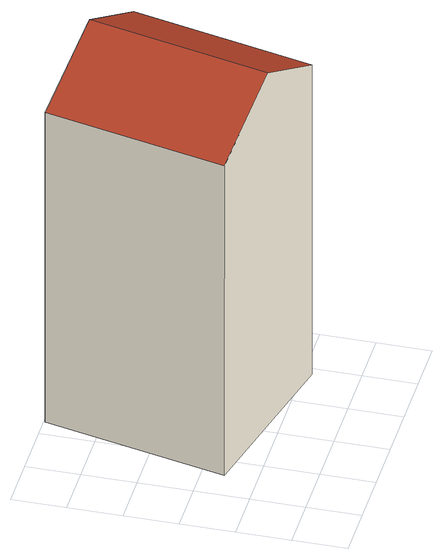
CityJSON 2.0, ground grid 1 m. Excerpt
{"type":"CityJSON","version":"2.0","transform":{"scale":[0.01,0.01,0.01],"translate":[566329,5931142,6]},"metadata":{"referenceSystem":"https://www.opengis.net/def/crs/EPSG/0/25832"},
"CityObjects":{
"building1":{"type":"Building","attributes":{"Grundfläche 2D":"11.602167","Grundhöhe NN":"6.394"},"geometry":[{"type":"Solid","lod":"3","boundaries":[[[[0,1,2,3]],[[4,1,0,5]],[[3,2,6,7]],[[5,0,3,7,8]],[[4,5,8,9]],[[6,2,1,4,9]],[[8,7,6,9]]]],"semantics":{"surfaces":[{"type":"RoofSurface"},{"type":"WallSurface"},{"type":"GroundSurface"}],"values":[[0,0,1,1,1,1,2]]}}]}
},
"vertices":[
[221,123,788],[299,460,788],[136,498,698],[58,160,698],[462,422,698],[384,85,698],[136,498,39],[58,160,39],[384,85,39],[462,422,39]
]}
